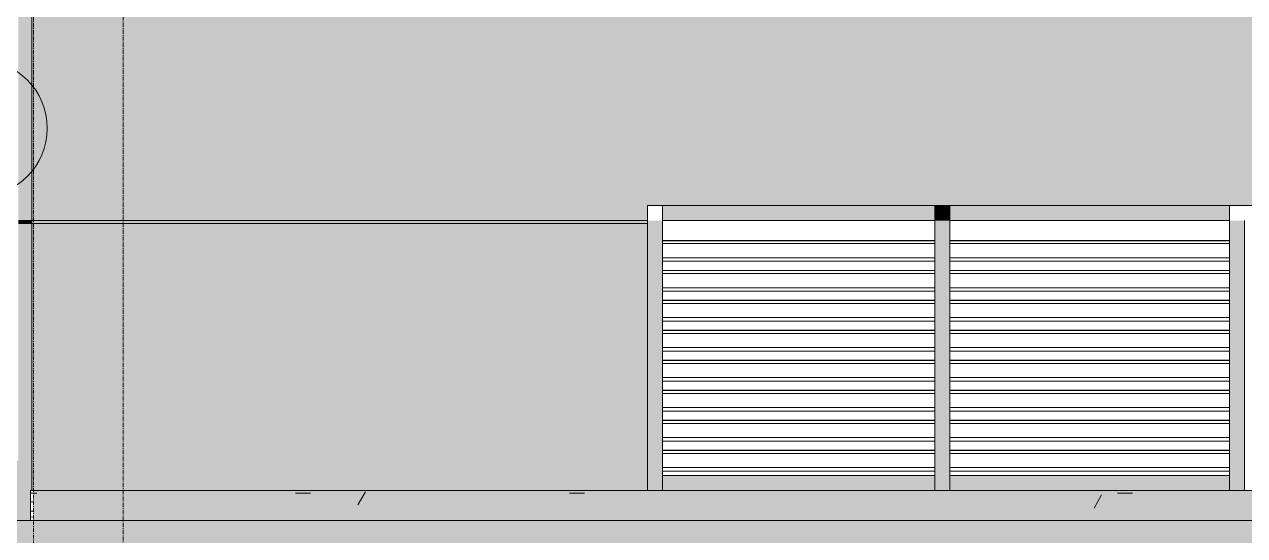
# Model space of a CAD drawing. Header units: millimetres. Extents: x 9199 to 175431, y -4466 to 35300.
# Drawn here: x 147271 to 151344, y 450 to 2154 of the extents above; entities that cross this region are included whole.
import ezdxf

# ---------------------------------------------------------------- set-up
doc = ezdxf.new("R2010")
doc.units = ezdxf.units.MM
doc.linetypes.add('Grid Line', pattern=[22.225, 12.7, -3.175, 3.175, -3.175])
for name, color, linetype, lineweight in [('A-DETL-GENF-2', 9, 'Continuous', 9), ('A-DETL-THIN', 151, 'Continuous', 9), ('A-DOOR-IDEN', 31, 'Continuous', 9), ('A-GLAZ-CWMG', 51, 'Continuous', 9), ('A-WALL', 113, 'Continuous', 9), ('A-WALL-PATT', 111, 'Continuous', 9), ('A-WALL-PATT-2', 111, 'Continuous', 5), ('S-GRID-1', 1, 'Grid Line', 9)]:
    doc.layers.add(name, color=color, linetype=linetype, lineweight=lineweight)
pattern_1 = [(0, (129582.6, 1200), (1219.2, 304.8), [50.292, -864.108, 50.292, -864.108, -4876.8]), (0, (129582.6, 1200), (1219.2, 304.8), [-1828.8, 50.292, -1778.508, 50.292, -864.108, -2133.6]), (0, (129582.6, 1200), (1219.2, 304.8), [-4572, 50.292, -559.308, 50.292, -1473.708]), (120, (130039.8, 1352.4), (-873.5645, 903.4582), [50.292, -864.108, 50.292, -5740.908]), (120, (130039.8, 1352.4), (-873.5645, 903.4582), [-964.692, -864.108, 50.292, -1778.508, -3048]), (120, (130039.8, 1352.4), (-873.5645, 903.4582), [-3657.6, 50.292, -864.108, 50.292, -2083.308]), (120, (130039.8, 1352.4), (-873.5645, 903.4582), [-4622.292, -559.308, 50.292, -1473.708]), (240, (130192.2, 1962), (-345.6355, -1208.2582), [50.292, -864.108, 50.292, -5740.908]), (240, (130192.2, 1962), (-345.6355, -1208.2582), [-964.692, -864.108, 50.292, -1778.508, -3048]), (240, (130192.2, 1962), (-345.6355, -1208.2582), [-3657.6, 50.292, -864.108, 50.292, -2083.308]), (240, (130192.2, 1962), (-345.6355, -1208.2582), [-4622.292, -559.308, 50.292, -1473.708])]
pattern_2 = [(349.695, (163090.205, 869.39), (3657.59817, -609.61005), [68.155, -6747.38]), (0, (163157.26, 857.2), (609.6, 609.6), [67.056, -542.544]), (18.435, (163224.32, 857.2), (1219.1992, 609.6016), [57.832, -1869.893]), (172.875, (163279.18, 875.49), (4267.1994, -609.5991), [49.148, -4865.604]), (174.806, (163230.413, 881.584), (6096.00395, -609.55472), [67.333, -6665.92]), (194.036, (163163.36, 887.68), (-1828.8022, -609.5924), [75.403, -2438.042]), (9.462, (163138.97, 869.39), (3048.00504, 609.5835), [37.081, -3670.971]), (353.66, (163175.55, 875.49), (-4876.8008, 609.58348), [55.202, -5464.96]), (185.711, (163230.413, 869.39), (-5486.39511, -609.63944), [61.264, -6065.139]), (168.69, (163169.45, 863.3), (2438.4, -609.6026), [31.084, -3077.279]), (354.806, (163035.34, 863.296), (-6096.00395, 609.55472), [67.333, -6665.92]), (348.69, (163102.4, 857.2), (-2438.4, 609.6026), [62.167, -3046.194]), (0, (163163.36, 845), (609.6, 609.6), [73.152, -536.448]), (20.556, (163236.51, 845.01), (3048.0001, 1219.19697), [52.084, -5156.34]), (3.814, (163285.277, 863.296), (8534.40115, 609.58889), [91.643, -9072.654]), (354.806, (163376.72, 869.39), (-6096.00395, 609.55472), [67.333, -6665.92]), (0, (163443.8, 863.3), (609.6, 609.6), [67.056, -542.544]), (5.194, (162901.23, 863.296), (6096.00395, 609.55472), [67.333, -6665.92]), (354.806, (162968.285, 869.39), (-6096.00395, 609.55472), [67.333, -6665.92]), (0, (162901.2, 875.5), (609.6, 609.6), [36.576, -573.024]), (5.194, (162937.805, 875.49), (6096.00395, 609.55472), [67.333, -6665.92]), (0, (163004.86, 881.6), (609.6, 609.6), [60.96, -548.64]), (10.305, (163065.82, 881.584), (-3657.59817, -609.61005), [68.155, -6747.38]), (5.194, (163132.88, 893.776), (6096.00395, 609.55472), [67.333, -6665.92]), (354.806, (163199.933, 899.87), (-6096.00395, 609.55472), [67.333, -6665.92]), (354.806, (163266.99, 893.776), (-6096.00395, 609.55472), [67.333, -6665.92]), (351.87, (163334.045, 887.68), (-3657.60043, 609.5929), [86.21, -4224.312]), (0, (163419.4, 875.5), (609.6, 609.6), [91.44, -518.16]), (347.471, (163395.005, 509.73), (3047.99888, -609.61085), [56.202, -5564.033]), (354.289, (163449.87, 497.536), (-5486.39511, 609.63944), [61.264, -6065.139]), (8.13, (163395.005, 509.73), (3657.60043, 609.5929), [43.105, -4267.418]), (9.462, (163437.68, 515.82), (3048.00504, 609.5835), [74.161, -3633.892]), (0, (162901.2, 528), (609.6, 609.6), [73.152, -536.448]), (350.538, (162974.38, 528.02), (-3048.00504, 609.5835), [37.081, -3670.971]), (201.801, (163010.96, 521.92), (1828.8045, 609.58684), [32.828, -3249.968]), (192.995, (162980.477, 509.73), (5486.39314, 1219.23746), [81.331, -8051.747]), (352.875, (163462.06, 509.73), (-4267.1994, 609.5991), [49.148, -4865.604]), (7.125, (163462.06, 509.73), (4267.1994, 609.5991), [49.148, -4865.604]), (0, (162901.2, 515.8), (609.6, 609.6), [48.768, -560.832]), (194.036, (162950, 515.82), (-1828.8022, -609.5924), [50.27, -2463.177]), (356.633, (163035.34, 534.112), (-9753.59439, 609.691875), [103.811, -10277.302]), (357.709, (163138.973, 528.016), (-14630.396648, 609.69909), [152.522, -15099.665]), (3.18, (163291.373, 521.92), (10363.19831, 609.63121), [109.897, -10879.823]), (9.462, (163401.1, 528.02), (3048.00504, 609.5835), [111.242, -3596.81]), (10.305, (162901.23, 473.15), (-3657.59817, -609.61005), [68.155, -6747.38]), (15.945, (162968.285, 485.34), (-2438.4042, -609.58315), [88.759, -4349.196]), (0, (163053.6, 509.7), (609.6, 609.6), [79.248, -530.352]), (351.87, (163132.88, 509.73), (-3657.60043, 609.5929), [86.21, -4224.312]), (3.576, (163218.22, 497.536), (9144.002965, 609.5468), [97.726, -9674.906]), (351.254, (163315.757, 503.63), (4267.20096, -609.58783), [80.18, -7937.856]), (345.964, (163395, 491.44), (-1828.8022, 609.5924), [75.403, -2438.042]), (0, (163468.16, 473.15), (609.6, 609.6), [42.672, -566.928]), (174.806, (163035.34, 534.11), (6096.00395, -609.55472), [134.665, -6598.587]), (355.236, (162901.23, 570.69), (-6705.59647, 609.64143), [146.811, -7193.745]), (0, (163047.53, 558.5), (609.6, 609.6), [140.208, -469.392]), (4.086, (163187.74, 558.496), (7924.79503, 609.65274), [171.123, -8385.02]), (0, (163358.4, 570.7), (609.6, 609.6), [152.4, -457.2]), (7.125, (162901.23, 442.67), (4267.1994, 609.5991), [147.443, -4767.311]), (6.34, (163047.533, 460.96), (4876.8008, 609.58348), [110.403, -5409.758]), (357.51, (163157.261, 473.152), (-13411.196973, 609.70439), [140.34, -13893.706]), (353.48, (163297.47, 467.056), (-15849.59217, 1828.855172), [214.749, -21260.135]), (3.013, (162901.23, 838.912), (10972.79715, 609.6408), [115.984, -11482.446]), (351.87, (163017.05, 845.01), (-3657.60043, 609.5929), [129.316, -4181.208]), (357.614, (163145.07, 826.72), (-14020.799432, 609.613717), [146.431, -14496.664]), (10.62, (163291.373, 820.624), (-6705.59246, -1219.23973), [99.236, -9824.334]), (0, (163388.9, 838.9), (609.6, 609.6), [121.92, -487.68]), (356.82, (162901.23, 912.064), (-10363.19831, 609.63121), [109.897, -10879.823]), (6.009, (163010.957, 905.968), (-6095.99899, -609.599175), [116.464, -11529.929]), (6.71, (163126.78, 918.16), (-5486.397345, -609.61573), [104.346, -10330.325]), (354.289, (163230.413, 930.35), (-5486.39511, 609.63944), [122.528, -6003.877]), (347.905, (163352.333, 918.16), (-5486.39487, 1219.22295), [87.281, -8640.862]), (9.462, (163437.68, 899.87), (3048.00504, 609.5835), [74.161, -3633.892]), (3.814, (162901.23, 796.24), (8534.40115, 609.58889), [91.643, -9072.654]), (347.196, (162992.67, 802.336), (-7924.80896, 1828.76326), [137.532, -13615.67]), (0, (163126.8, 771.86), (609.6, 609.6), [152.4, -457.2]), (5.44, (163279.181, 771.856), (-6705.60249, -609.56085), [128.595, -12730.932]), (6.71, (163407.197, 784.048), (-5486.397345, -609.61573), [104.346, -10330.325]), (0, (162901.2, 954.74), (609.6, 609.6), [103.632, -505.968]), (8.13, (163004.86, 954.74), (3657.60043, 609.5929), [172.421, -4138.102]), (357.614, (163175.55, 979.12), (-14020.799432, 609.613717), [146.431, -14496.664]), (354.472, (163321.853, 973.024), (12801.591011, -1219.302898), [189.859, -18796.025]), (6.843, (162901.23, 400), (-10363.195037, -1219.241277), [153.494, -15195.842]), (0, (163053.6, 418.3), (609.6, 609.6), [170.688, -438.912]), (356.348, (163224.317, 418.288), (-18897.604963, 1219.126665), [287.095, -28422.422]), (0, (162901.2, 613.36), (609.6, 609.6), [146.304, -463.296]), (4.764, (163047.533, 613.36), (6705.59647, 609.64143), [146.811, -7193.745]), (358.152, (163193.837, 625.552), (-18287.996238, 609.724117), [189.074, -18718.355]), (357.274, (163382.813, 619.456), (-12192.004244, 609.534153), [128.161, -12687.945]), (354.806, (162901.23, 710.896), (-6096.00395, 609.55472), [134.665, -6598.587]), (0, (163035.34, 698.7), (609.6, 609.6), [195.072, -414.528]), (1.909, (163230.413, 698.704), (17678.401049, 609.553228), [182.982, -18115.176]), (3.576, (163413.293, 704.8), (9144.002965, 609.5468), [97.726, -9674.906])]

# ---------------------------------------------------------------- blocks, each defined once
blk = doc.blocks.new('Rectangular Mullion - 50 x 100mm-3797353-TKCS_MẶT ĐỨNG HƯỚNG TÂY')
at = {"layer": 'A-GLAZ-CWMG'}
blk.add_hatch(color=256, dxfattribs=at).paths.add_polyline_path([(-29794.2, 1500), (-28885.3, 1500), (-28885.3, 1550), (-29794.2, 1550)])
for p, q in [((-29794.2, 1500), (-29794.2, 1550)), ((-28885.3, 1550), (-28885.3, 1500)), ((-29794.2, 1500), (-28885.3, 1500))]:
    blk.add_line(p, q, dxfattribs=at)
blk = doc.blocks.new('Rectangular Mullion - 50 x 100mm-3797354-TKCS_MẶT ĐỨNG HƯỚNG TÂY')
at = {"layer": 'A-GLAZ-CWMG'}
blk.add_hatch(color=256, dxfattribs=at).paths.add_polyline_path([(-29967.5, 1500), (-29844.2, 1500), (-29844.2, 1550), (-30778.1, 1550), (-30778.1, 1500), (-30546.9, 1500)])
for p, q in [((-30778.1, 1500), (-30778.1, 1550)), ((-29844.2, 1550), (-29844.2, 1500)), ((-30778.1, 1500), (-29844.2, 1500))]:
    blk.add_line(p, q, dxfattribs=at)
blk = doc.blocks.new('Rectangular Mullion - 50 x 100mm-3797355-TKCS_MẶT ĐỨNG HƯỚNG TÂY')
at = {"layer": 'A-GLAZ-CWMG'}
blk.add_hatch(color=256, dxfattribs=at).paths.add_polyline_path([(-30828.1, 600), (-30828.1, 650), (-31736.9, 650), (-31736.9, 600), (-31025.7, 600)])
for p, q in [((-31736.9, 600), (-31736.9, 650)), ((-30828.1, 650), (-31736.9, 650)), ((-30828.1, 650), (-30828.1, 600))]:
    blk.add_line(p, q, dxfattribs=at)
blk = doc.blocks.new('Rectangular Mullion - 50 x 100mm-3797356-TKCS_MẶT ĐỨNG HƯỚNG TÂY')
at = {"layer": 'A-GLAZ-CWMG'}
blk.add_hatch(color=256, dxfattribs=at).paths.add_polyline_path([(-30778.1, 600), (-29844.2, 600), (-29844.2, 650), (-30778.1, 650)])
for p, q in [((-30778.1, 600), (-30778.1, 650)), ((-29844.2, 650), (-30778.1, 650)), ((-29844.2, 650), (-29844.2, 600))]:
    blk.add_line(p, q, dxfattribs=at)
blk = doc.blocks.new('Rectangular Mullion - 50 x 100mm-3089669-TKCS_MẶT ĐỨNG HƯỚNG TÂY')
at = {"layer": 'A-GLAZ-CWMG'}
blk.add_hatch(color=256, dxfattribs=at).paths.add_polyline_path([(-57485.3, 600), (-57485.3, 700), (-57535.3, 700), (-57535.3, 600)])
blk.add_line((-57485.3, 600), (-57485.3, 700), dxfattribs=at)
blk = doc.blocks.new('Rectangular Mullion - 50 x 100mm-3089670-TKCS_MẶT ĐỨNG HƯỚNG TÂY')
at = {"layer": 'A-GLAZ-CWMG'}
blk.add_hatch(color=256, dxfattribs=at).paths.add_polyline_path([(-57485.3, 700), (-57485.3, 800), (-57535.3, 800), (-57535.3, 700)])
blk.add_line((-57485.3, 700), (-57485.3, 800), dxfattribs=at)
blk = doc.blocks.new('Rectangular Mullion - MULLION LA SACH-3797357-TKCS_MẶT ĐỨNG HƯỚNG TÂY')
at = {"layer": 'A-GLAZ-CWMG'}
for p, q in [((-31736.9, 734.3), (-30828.1, 734.3)), ((-31736.9, 733.3), (-30828.1, 733.3)), ((-31736.9, 733.2), (-30828.1, 733.2)), ((-31736.9, 723.5), (-30828.1, 723.5)), ((-31736.9, 676.5), (-30828.1, 676.5)), ((-31736.9, 665), (-30828.1, 665)), ((-31736.9, 664.8), (-30828.1, 664.8))]:
    blk.add_line(p, q, dxfattribs=at)
blk = doc.blocks.new('Rectangular Mullion - MULLION LA SACH-3797358-TKCS_MẶT ĐỨNG HƯỚNG TÂY')
at = {"layer": 'A-GLAZ-CWMG'}
for p, q in [((-30778.1, 734.3), (-29844.2, 734.3)), ((-30778.1, 733.3), (-29844.2, 733.3)), ((-30778.1, 733.2), (-29844.2, 733.2)), ((-30778.1, 723.5), (-29844.2, 723.5)), ((-30778.1, 676.5), (-29844.2, 676.5)), ((-30778.1, 665), (-29844.2, 665)), ((-30778.1, 664.8), (-29844.2, 664.8))]:
    blk.add_line(p, q, dxfattribs=at)
blk = doc.blocks.new('Rectangular Mullion - 50 x 100mm-3089657-TKCS_MẶT ĐỨNG HƯỚNG TÂY')
at = {"layer": 'A-GLAZ-CWMG'}
blk.add_hatch(color=256, dxfattribs=at).paths.add_polyline_path([(-56553.7, 600), (-56553.7, 700), (-56603.7, 700), (-56603.7, 600)])
for p, q in [((-56603.7, 700), (-56603.7, 600)), ((-56553.7, 600), (-56553.7, 700))]:
    blk.add_line(p, q, dxfattribs=at)
blk = doc.blocks.new('Rectangular Mullion - 50 x 100mm-3089658-TKCS_MẶT ĐỨNG HƯỚNG TÂY')
at = {"layer": 'A-GLAZ-CWMG'}
blk.add_hatch(color=256, dxfattribs=at).paths.add_polyline_path([(-56553.7, 700), (-56553.7, 800), (-56603.7, 800), (-56603.7, 700)])
for p, q in [((-56603.7, 800), (-56603.7, 700)), ((-56553.7, 700), (-56553.7, 800))]:
    blk.add_line(p, q, dxfattribs=at)
blk = doc.blocks.new('Rectangular Mullion - 50 x 100mm-3089659-TKCS_MẶT ĐỨNG HƯỚNG TÂY')
at = {"layer": 'A-GLAZ-CWMG'}
blk.add_hatch(color=256, dxfattribs=at).paths.add_polyline_path([(-54640.3, 1500), (-54640.3, 1550), (-54690.3, 1550), (-54690.3, 1500)])
for p, q in [((-54690.3, 1550), (-54690.3, 1500)), ((-54640.3, 1500), (-54640.3, 1550))]:
    blk.add_line(p, q, dxfattribs=at)
blk = doc.blocks.new('STN_Door Tag - STN_Door Tag-1788670-TKCS_MẶT ĐỨNG HƯỚNG TÂY')
at = {"layer": 'A-DOOR-IDEN'}
for p, q in [((-35037.4, 2034.3), (-34017.3, 2034.3)), ((-35037.4, 1581.5), (-34017.3, 1581.5))]:
    blk.add_line(p, q, dxfattribs=at)
for centre, start, end in [((-35037.4, 1807.9), 90, 270), ((-34017.3, 1807.9), 270, 90)]:
    blk.add_arc(centre, 226.4, start, end, dxfattribs=at)

msp = doc.modelspace()

# ---------------------------------------------------------------- hatches: boundary and pattern name
at = {"layer": 'A-DETL-GENF-2'}
h = msp.add_hatch(dxfattribs=at)
h.set_pattern_fill('FP_33', color=256, style=0, pattern_type=2)
h.set_pattern_definition([(0, (129582.6, 1200), (725.805, 725.805), [725.805, -725.805]), (0, (129582.6, 1472.2), (725.805, 725.805), [725.805, -725.805]), (0, (129582.6, 1744.35), (725.805, 725.805), [725.805, -725.805]), (90, (129673.3, 1835.1), (-725.805, 725.805), [725.805, -725.805]), (90, (129945.5, 1835.1), (-725.805, 725.805), [725.805, -725.805]), (90, (130217.7, 1835.1), (-725.805, 725.805), [725.805, -725.805])])
h.paths.add_polyline_path([(100378.3, -955.5), (168101.5, -955.5), (168101.5, 500), (100378.3, 500), (100378.3, -407.6)])
at = {"layer": 'A-WALL-PATT'}
h = msp.add_hatch(dxfattribs=at)
h.set_pattern_fill('FP_27', color=256, style=0, pattern_type=2)
h.set_pattern_definition(pattern_1)
h.paths.add_polyline_path([(147300.8, 500), (147300.8, 600), (147290.8, 600), (147290.8, 500)])
h = msp.add_hatch(dxfattribs=at)
h.set_pattern_fill('FP_31', color=256, style=0, pattern_type=2)
h.set_pattern_definition(pattern_2)
h.paths.add_polyline_path([(147300.8, 500), (147300.8, 600), (147290.8, 600), (147290.8, 500)])
h = msp.add_hatch(dxfattribs=at)
h.set_pattern_fill('FP_27', color=256, style=0, pattern_type=2)
h.set_pattern_definition(pattern_1)
h.paths.add_polyline_path([(162810.6, 500), (162901.2, 500), (162901.2, 600), (147300.8, 600), (147300.8, 500), (161752.4, 500)])
h = msp.add_hatch(dxfattribs=at)
h.set_pattern_fill('FP_31', color=256, style=0, pattern_type=2)
h.set_pattern_definition(pattern_2)
h.paths.add_polyline_path([(162810.6, 500), (162901.2, 500), (162901.2, 600), (147300.8, 600), (147300.8, 500), (161752.4, 500)])
at = {"layer": 'A-WALL-PATT-2'}
h = msp.add_hatch(color=256, dxfattribs=at)
h.paths.add_polyline_path([(144821.6, 500), (147290.8, 500), (147290.8, 600), (147296.2, 600), (147296.2, 1490), (147251.2, 1490), (147251.2, 700), (145961.2, 700), (145961.2, 1490), (145441.2, 1490), (145441.2, 700), (144151.2, 700), (144151.2, 1490), (140689.7, 1490), (140689.7, 600), (144110.8, 600), (144110.8, 500)])
h.paths.add_polyline_path([(144151.2, 1500), (144151.2, 2200), (140689.7, 2200), (140689.7, 1500), (142705.3, 1500)])
h.paths.add_polyline_path([(145441.2, 1500), (145961.2, 1500), (145961.2, 2200), (145441.2, 2200), (145441.2, 1784.4)])
h.paths.add_polyline_path([(147251.2, 1500), (147296.2, 1500), (147296.2, 2200), (147251.2, 2200)])
h = msp.add_hatch(color=256, dxfattribs=at)
h.paths.add_polyline_path([(147296.2, 600), (149351.2, 600), (149351.2, 1490), (147296.2, 1490), (147296.2, 700)])
h.paths.add_polyline_path([(147296.2, 1500), (149351.2, 1500), (149351.2, 1550), (155426.2, 1550), (155426.2, 2200), (147296.2, 2200)])
for points in [[(147251.2, 1490), (147296.2, 1490), (147296.2, 1500), (147251.2, 1498.9)], [(149054.3, 1490), (149351.2, 1490), (149351.2, 1500), (147296.2, 1500), (147296.3, 1490), (147996.2, 1490)]]:
    msp.add_hatch(color=256, dxfattribs=at).paths.add_polyline_path(points)

# ---------------------------------------------------------------- linework, layer by layer
at = {"layer": 'A-DETL-THIN'}
msp.add_line((168101.5, 500), (100378.3, 500), dxfattribs=at)
at = {"layer": 'A-WALL'}
for p, q in [((147296.2, 600), (147296.2, 2200)), ((149351.2, 600), (149351.2, 1550)), ((149351.2, 1550), (155426.2, 1550)), ((147251.2, 1500), (149351.2, 1500)), ((149351.2, 1490), (147251.2, 1490)), ((147290.8, 500), (147290.8, 600)), ((163911.2, 600), (147290.8, 600))]:
    msp.add_line(p, q, dxfattribs=at)
at = {"layer": 'S-GRID-1'}
for p, q in [((147301.2, 634.2), (147301.2, 30542.5)), ((147601.2, -1210.8), (147601.2, 2539.2)), ((147301.2, -3115.8), (147301.2, 634.2))]:
    msp.add_line(p, q, dxfattribs=at)

# ---------------------------------------------------------------- block references
at = {"layer": 'A-DOOR-IDEN'}
msp.add_blockref('STN_Door Tag - STN_Door Tag-1788670-TKCS_MẶT ĐỨNG HƯỚNG TÂY', (181138.2, 0), dxfattribs=at)
at = {"layer": 'A-GLAZ-CWMG'}
for name, p in [('Rectangular Mullion - 50 x 100mm-3797353-TKCS_MẶT ĐỨNG HƯỚNG TÂY', (179195.4, 0)), ('Rectangular Mullion - 50 x 100mm-3089659-TKCS_MẶT ĐỨNG HƯỚNG TÂY', (205000.4, 0)), ('Rectangular Mullion - 50 x 100mm-3797354-TKCS_MẶT ĐỨNG HƯỚNG TÂY', (181138.2, 0)), ('Rectangular Mullion - 50 x 100mm-3089670-TKCS_MẶT ĐỨNG HƯỚNG TÂY', (206886.5, 700)), ('Rectangular Mullion - 50 x 100mm-3089658-TKCS_MẶT ĐỨNG HƯỚNG TÂY', (206913.8, 700)), ('Rectangular Mullion - 50 x 100mm-3089658-TKCS_MẶT ĐỨNG HƯỚNG TÂY', (207897.6, 700)), ('Rectangular Mullion - MULLION LA SACH-3797357-TKCS_MẶT ĐỨNG HƯỚNG TÂY', (181138.2, 700)), ('Rectangular Mullion - MULLION LA SACH-3797358-TKCS_MẶT ĐỨNG HƯỚNG TÂY', (181138.2, 700)), ('Rectangular Mullion - 50 x 100mm-3089670-TKCS_MẶT ĐỨNG HƯỚNG TÂY', (206886.5, 600)), ('Rectangular Mullion - 50 x 100mm-3089658-TKCS_MẶT ĐỨNG HƯỚNG TÂY', (206913.8, 600)), ('Rectangular Mullion - 50 x 100mm-3089658-TKCS_MẶT ĐỨNG HƯỚNG TÂY', (207897.6, 600)), ('Rectangular Mullion - MULLION LA SACH-3797357-TKCS_MẶT ĐỨNG HƯỚNG TÂY', (181138.2, 600)), ('Rectangular Mullion - MULLION LA SACH-3797358-TKCS_MẶT ĐỨNG HƯỚNG TÂY', (181138.2, 600)), ('Rectangular Mullion - 50 x 100mm-3089670-TKCS_MẶT ĐỨNG HƯỚNG TÂY', (206886.5, 500)), ('Rectangular Mullion - 50 x 100mm-3089658-TKCS_MẶT ĐỨNG HƯỚNG TÂY', (206913.8, 500)), ('Rectangular Mullion - 50 x 100mm-3089658-TKCS_MẶT ĐỨNG HƯỚNG TÂY', (207897.6, 500)), ('Rectangular Mullion - MULLION LA SACH-3797357-TKCS_MẶT ĐỨNG HƯỚNG TÂY', (181138.2, 500)), ('Rectangular Mullion - MULLION LA SACH-3797358-TKCS_MẶT ĐỨNG HƯỚNG TÂY', (181138.2, 500)), ('Rectangular Mullion - 50 x 100mm-3089670-TKCS_MẶT ĐỨNG HƯỚNG TÂY', (206886.5, 400)), ('Rectangular Mullion - 50 x 100mm-3089658-TKCS_MẶT ĐỨNG HƯỚNG TÂY', (206913.8, 400)), ('Rectangular Mullion - 50 x 100mm-3089658-TKCS_MẶT ĐỨNG HƯỚNG TÂY', (207897.6, 400)), ('Rectangular Mullion - 50 x 100mm-3089670-TKCS_MẶT ĐỨNG HƯỚNG TÂY', (206886.5, 300)), ('Rectangular Mullion - MULLION LA SACH-3797357-TKCS_MẶT ĐỨNG HƯỚNG TÂY', (181138.2, 400)), ('Rectangular Mullion - 50 x 100mm-3089658-TKCS_MẶT ĐỨNG HƯỚNG TÂY', (206913.8, 300)), ('Rectangular Mullion - MULLION LA SACH-3797358-TKCS_MẶT ĐỨNG HƯỚNG TÂY', (181138.2, 400)), ('Rectangular Mullion - 50 x 100mm-3089658-TKCS_MẶT ĐỨNG HƯỚNG TÂY', (207897.6, 300)), ('Rectangular Mullion - MULLION LA SACH-3797357-TKCS_MẶT ĐỨNG HƯỚNG TÂY', (181138.2, 300)), ('Rectangular Mullion - MULLION LA SACH-3797358-TKCS_MẶT ĐỨNG HƯỚNG TÂY', (181138.2, 300)), ('Rectangular Mullion - 50 x 100mm-3089670-TKCS_MẶT ĐỨNG HƯỚNG TÂY', (206886.5, 200)), ('Rectangular Mullion - 50 x 100mm-3089658-TKCS_MẶT ĐỨNG HƯỚNG TÂY', (206913.8, 200)), ('Rectangular Mullion - 50 x 100mm-3089658-TKCS_MẶT ĐỨNG HƯỚNG TÂY', (207897.6, 200)), ('Rectangular Mullion - 50 x 100mm-3089670-TKCS_MẶT ĐỨNG HƯỚNG TÂY', (206886.5, 100)), ('Rectangular Mullion - MULLION LA SACH-3797357-TKCS_MẶT ĐỨNG HƯỚNG TÂY', (181138.2, 200)), ('Rectangular Mullion - 50 x 100mm-3089658-TKCS_MẶT ĐỨNG HƯỚNG TÂY', (206913.8, 100)), ('Rectangular Mullion - MULLION LA SACH-3797358-TKCS_MẶT ĐỨNG HƯỚNG TÂY', (181138.2, 200)), ('Rectangular Mullion - 50 x 100mm-3089658-TKCS_MẶT ĐỨNG HƯỚNG TÂY', (207897.6, 100)), ('Rectangular Mullion - MULLION LA SACH-3797357-TKCS_MẶT ĐỨNG HƯỚNG TÂY', (181138.2, 100)), ('Rectangular Mullion - MULLION LA SACH-3797358-TKCS_MẶT ĐỨNG HƯỚNG TÂY', (181138.2, 100)), ('Rectangular Mullion - 50 x 100mm-3089670-TKCS_MẶT ĐỨNG HƯỚNG TÂY', (206886.5, 0)), ('Rectangular Mullion - 50 x 100mm-3089658-TKCS_MẶT ĐỨNG HƯỚNG TÂY', (206913.8, 0)), ('Rectangular Mullion - 50 x 100mm-3089658-TKCS_MẶT ĐỨNG HƯỚNG TÂY', (207897.6, 0)), ('Rectangular Mullion - MULLION LA SACH-3797357-TKCS_MẶT ĐỨNG HƯỚNG TÂY', (181138.2, 0)), ('Rectangular Mullion - MULLION LA SACH-3797358-TKCS_MẶT ĐỨNG HƯỚNG TÂY', (181138.2, 0)), ('Rectangular Mullion - 50 x 100mm-3089669-TKCS_MẶT ĐỨNG HƯỚNG TÂY', (206886.5, 0)), ('Rectangular Mullion - 50 x 100mm-3089657-TKCS_MẶT ĐỨNG HƯỚNG TÂY', (206913.8, 0)), ('Rectangular Mullion - 50 x 100mm-3089657-TKCS_MẶT ĐỨNG HƯỚNG TÂY', (207897.6, 0)), ('Rectangular Mullion - 50 x 100mm-3797355-TKCS_MẶT ĐỨNG HƯỚNG TÂY', (181138.2, 0)), ('Rectangular Mullion - 50 x 100mm-3797356-TKCS_MẶT ĐỨNG HƯỚNG TÂY', (181138.2, 0))]:
    msp.add_blockref(name, p, dxfattribs=at)

doc.saveas('drawing.dxf')
